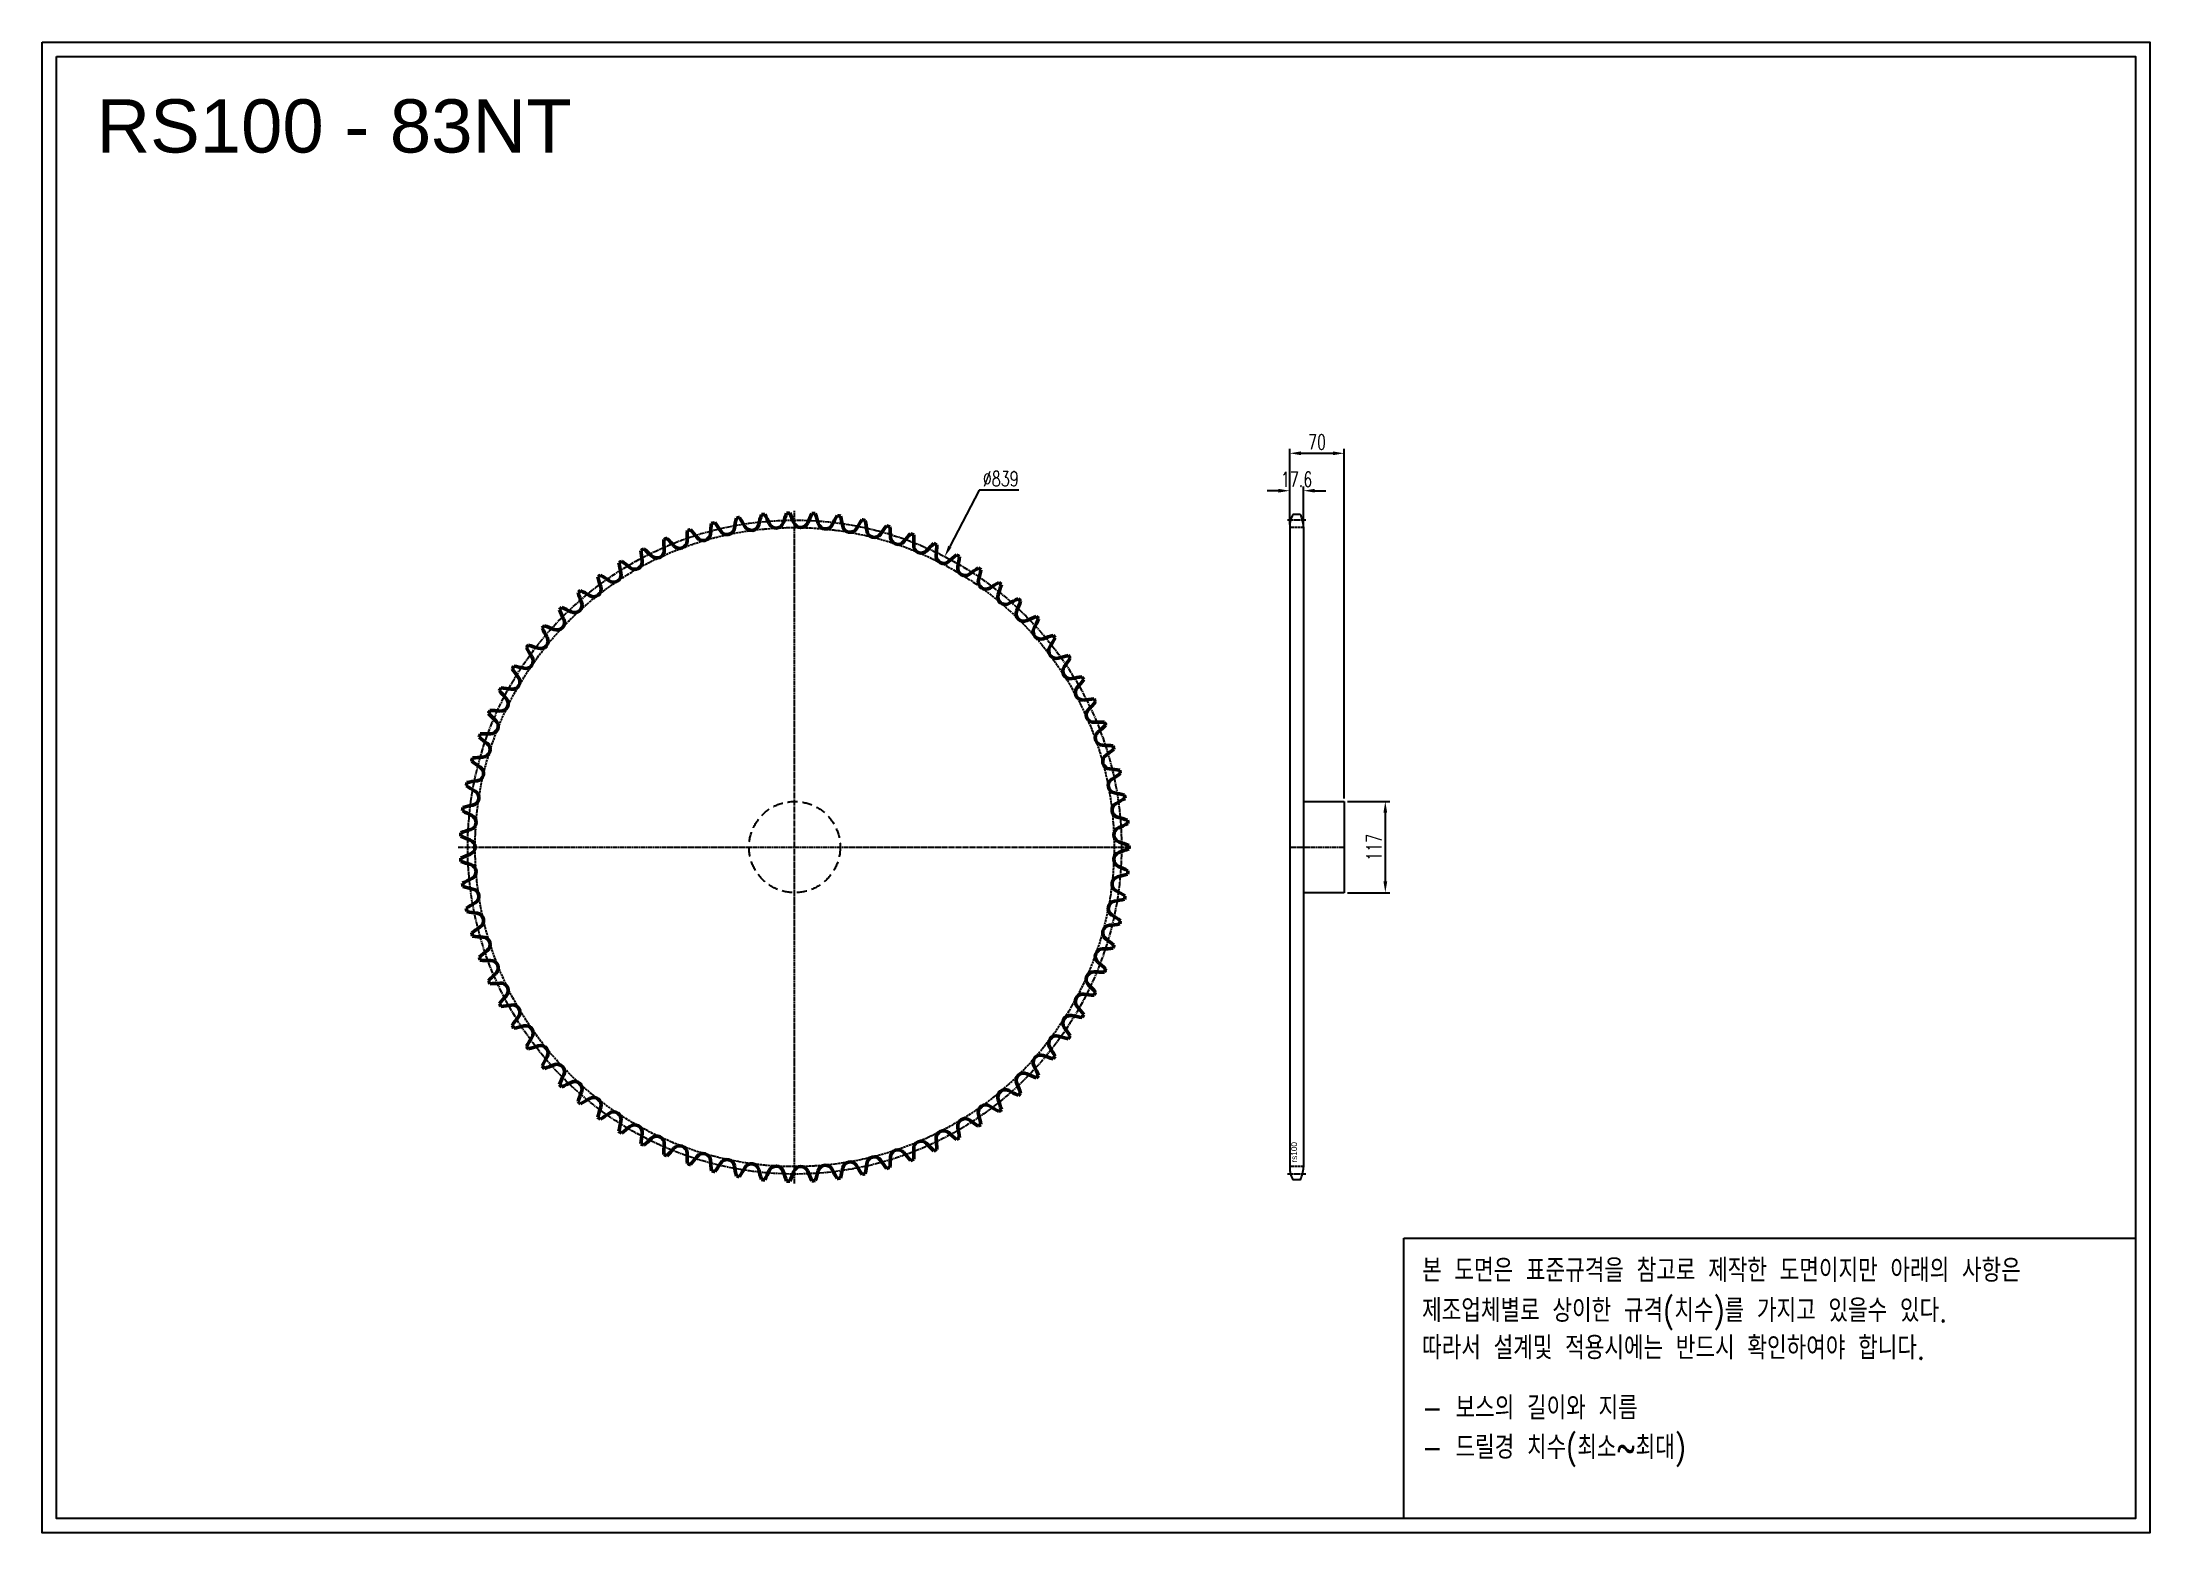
# Model space of a CAD drawing. Header units: millimetres. Extents: x -11271 to -8566, y 26557 to 28469.
import ezdxf

# ---------------------------------------------------------------- set-up
doc = ezdxf.new("R2010")
doc.units = ezdxf.units.MM
for name, pattern in [('AM_ISO02W050', [7.5, 6, -1.5]), ('AM_ISO02W050x2', [3.75, 3, -0.75]), ('AM_ISO08W050', [18, 12, -1.5, 3, -1.5]), ('AM_ISO08W050x2', [9, 6, -0.75, 1.5, -0.75]), ('HIDDEN', [9.525, 6.35, -3.175])]:
    doc.linetypes.add(name, pattern=pattern)
for name, color, linetype, lineweight in [('AM_0N', 7, 'Continuous', 50), ('AM_3N', 6, 'AM_ISO02W050', 25), ('AM_7', 4, 'AM_ISO08W050', 25), ('AM_7N', 4, 'AM_ISO08W050', 25)]:
    doc.layers.add(name, color=color, linetype=linetype, lineweight=lineweight)
doc.layers.add('HL', color=2, linetype='HIDDEN')
doc.layers.add('S-DIM', color=7, linetype='Continuous')
doc.styles.add('HAN', font='ROMANS.shx', dxfattribs={"width": 0.7, "bigfont": 'whgtxt.shx'})
doc.styles.add('HSG', font='SIMPLEX.shx', dxfattribs={"width": 0.7, "bigfont": 'HSG.shx'})
doc.styles.get("Standard").update_dxf_attribs({"font": 'arial.ttf'})
doc.dimstyles.new('APP32', dxfattribs={"dimscale": 8, "dimtxt": 2.4, "dimasz": 1.8, "dimexe": 0.7, "dimexo": 0.5, "dimgap": 0.6, "dimtad": 1, "dimtoh": 1, "dimdec": 1, "dimrnd": 0.01, "dimzin": 9, "dimdsep": 46, "dimtxsty": 'HSG', "dimcen": 0, "dimclrd": 1, "dimclre": 1, "dimclrt": 256, "dimazin": 2, "dimtp": 1, "dimtm": 1, "dimtfac": 0.5, "dimtdec": 1, "dimtofl": 0, "dimtmove": 0, "dimatfit": 3, "dimfxl": 0, "dimtvp": 1, "dimtolj": 2, "dimlwd": -1, "dimlwe": -1, "dimarcsym": 0})

# ---------------------------------------------------------------- blocks, each defined once
blk = doc.blocks.new('*D1')
at = {"layer": 'Defpoints', "color": 0, "transparency": 16777216}
for p in [(-9599.9, 27494.9), (-9599.9, 27377.9), (-9547.2, 27377.9)]:
    blk.add_point(p, dxfattribs=at)
at = {"layer": 'S-DIM', "color": 1, "transparency": 16777216}
for p, q in [((-9595.9, 27494.9), (-9541.6, 27494.9)), ((-9547.2, 27480.5), (-9547.2, 27392.3)), ((-9595.9, 27377.9), (-9541.6, 27377.9))]:
    blk.add_line(p, q, dxfattribs=at)
for points in [[(-9549.6, 27480.5), (-9544.8, 27480.5), (-9547.2, 27494.9)], [(-9549.6, 27392.3), (-9544.8, 27392.3), (-9547.2, 27377.9)]]:
    blk.add_solid(points, dxfattribs=at)
at = {"layer": 'S-DIM', "transparency": 16777216, "insert": (-9561.6, 27436), "char_height": 19.2, "attachment_point": 5, "rotation": 90, "style": 'HSG'}
blk.add_mtext('\\A2;117', dxfattribs=at)
blk = doc.blocks.new('*D2')
at = {"layer": 'Defpoints', "color": 0, "transparency": 16777216}
for p in [(-9652.3, 27893.7), (-9669.9, 27846.4), (-9652.3, 27846.4)]:
    blk.add_point(p, dxfattribs=at)
at = {"layer": 'S-DIM', "color": 1, "transparency": 16777216}
for p, q in [((-9684.3, 27893.7), (-9698.7, 27893.7)), ((-9669.9, 27850.4), (-9669.9, 27899.3)), ((-9652.3, 27850.4), (-9652.3, 27899.3)), ((-9637.9, 27893.7), (-9623.5, 27893.7))]:
    blk.add_line(p, q, dxfattribs=at)
for points in [[(-9684.3, 27896.1), (-9684.3, 27891.3), (-9669.9, 27893.7)], [(-9637.9, 27896.1), (-9637.9, 27891.3), (-9652.3, 27893.7)]]:
    blk.add_solid(points, dxfattribs=at)
at = {"layer": 'S-DIM', "transparency": 16777216, "insert": (-9661.1, 27908.1), "char_height": 19.2, "attachment_point": 5, "style": 'HSG'}
blk.add_mtext('\\A2;17.6', dxfattribs=at)
blk = doc.blocks.new('*D3')
at = {"layer": 'Defpoints', "color": 0, "transparency": 16777216}
for p in [(-9599.9, 27941.7), (-9669.9, 27846.4), (-9599.9, 27494.9)]:
    blk.add_point(p, dxfattribs=at)
at = {"layer": 'S-DIM', "color": 1, "transparency": 16777216}
for p, q in [((-9669.9, 27850.4), (-9669.9, 27947.3)), ((-9599.9, 27498.9), (-9599.9, 27947.3)), ((-9655.5, 27941.7), (-9614.3, 27941.7))]:
    blk.add_line(p, q, dxfattribs=at)
for points in [[(-9655.5, 27944.1), (-9655.5, 27939.3), (-9669.9, 27941.7)], [(-9614.3, 27944.1), (-9614.3, 27939.3), (-9599.9, 27941.7)]]:
    blk.add_solid(points, dxfattribs=at)
at = {"layer": 'S-DIM', "transparency": 16777216, "insert": (-9634.9, 27956.1), "char_height": 19.2, "attachment_point": 5, "style": 'HSG'}
blk.add_mtext('\\A2;70', dxfattribs=at)
blk = doc.blocks.new('notice1')
at = {"color": 4}
blk.add_lwpolyline([(-22142.12, 1735.9), (-22053.8, 1735.9), (-22053.8, 1702.07), (-22142.12, 1702.07)], close=True, dxfattribs=at)
at = {"color": 4, "style": 'HAN', "width": 0.8}
for s, p in [('본 도면은 표준규격을 참고로 제작한 도면이지만 아래의 사항은', (-22139.9, 1730.62)), ('제조업체별로 상이한 규격(치수)를 가지고 있을수 있다.', (-22139.9, 1725.78)), ('따라서 설계및 적용시에는 반드시 확인하여야 합니다.', (-22139.9, 1721.28)), ('- 보스의 길이와 지름', (-22139.9, 1714.03)), ('- 드릴경 치수(최소~최대)', (-22139.9, 1709.27))]:
    blk.add_text(s, height=2.7949, dxfattribs=at).set_placement(p)

msp = doc.modelspace()

# ---------------------------------------------------------------- linework, layer by layer
for p, q in [((-9656.29, 27863.19), (-9665.94, 27863.19)), ((-9669.92, 27847.29), (-9669.92, 27025.57)), ((-9652.32, 27847.29), (-9652.32, 27025.57)), ((-9652.32, 27494.93), (-9599.92, 27494.93)), ((-9599.92, 27494.93), (-9599.92, 27377.93)), ((-9599.92, 27377.93), (-9652.32, 27377.93)), ((-9656.29, 27009.67), (-9665.94, 27009.67))]:
    msp.add_line(p, q)
for points in [[(-11271.02, 28469.2), (-8566.02, 28469.2), (-8566.02, 26556.58), (-11271.02, 26556.58)], [(-11252.8, 28450.99), (-8584.24, 28450.99), (-8584.24, 26574.8), (-11252.8, 26574.8)]]:
    msp.add_lwpolyline(points, close=True)
for centre, start, end in [((-9636.12, 27847.29), 151.93881, 180), ((-9686.12, 27847.29), 0, 28.06119), ((-9636.12, 27025.57), 180, 208.06119), ((-9686.12, 27025.57), 331.93881, 0)]:
    msp.add_arc(centre, 33.8, start, end)
at = {"layer": 'AM_0N'}
for centre, radius, start, end in [((-10161.99, 27806.66), 194.31, 163.13021, 167.04819), ((-10305.31, 27436.43), 428.74, 95.13666, 95.70671), ((-10515.71, 27773.08), 194.31, 23.79518, 27.71316), ((-10134.4, 27794.76), 194.31, 158.79286, 162.71084), ((-10305.31, 27436.43), 428.74, 90.79931, 91.36936), ((-10489.65, 27788.03), 194.31, 19.45783, 23.37581), ((-10107.79, 27780.8), 194.31, 154.45551, 158.37349), ((-10305.31, 27436.43), 428.74, 86.46196, 87.03201), ((-10462.53, 27800.97), 194.31, 15.12048, 19.03846), ((-10082.31, 27764.88), 194.31, 150.11816, 154.03614), ((-10305.31, 27436.43), 428.74, 82.12461, 82.69466), ((-10249.03, 27829.42), 194.31, 176.14226, 180.06024), ((-10305.31, 27436.43), 428.74, 108.14871, 108.71876), ((-10586.11, 27717.06), 194.31, 36.80723, 40.72521), ((-10422.83, 27839.24), 9.62, 216.80723, 355.72289), ((-10219.47, 27824.04), 194.31, 171.80491, 175.72289), ((-10305.31, 27436.43), 428.74, 103.81136, 104.38141), ((-10564.08, 27737.5), 194.31, 32.46988, 36.38786), ((-10392.03, 27846.98), 9.62, 212.46988, 351.38554), ((-10190.4, 27816.43), 194.31, 167.46756, 171.38554), ((-10305.31, 27436.43), 428.74, 99.47401, 100.04406), ((-10540.57, 27756.21), 194.31, 28.13253, 32.05051), ((-10360.73, 27852.36), 9.62, 208.13253, 347.04819), ((-10329.12, 27855.36), 9.62, 203.79518, 342.71084), ((-10297.37, 27855.96), 9.62, 199.45783, 338.37349), ((-10265.66, 27854.16), 9.62, 195.12048, 334.03614), ((-10434.51, 27811.81), 194.31, 10.78313, 14.70111), ((-10234.18, 27849.97), 9.62, 190.78313, 329.6988), ((-10058.11, 27747.07), 194.31, 145.78081, 149.6988), ((-10305.31, 27436.43), 428.74, 77.78727, 78.35731), ((-10405.75, 27820.51), 194.31, 6.44578, 10.36376), ((-10203.11, 27843.4), 9.62, 186.44578, 325.36145), ((-10035.33, 27727.49), 194.31, 141.44347, 145.36145), ((-10305.31, 27436.43), 428.74, 73.44992, 74.01996), ((-10376.42, 27827.01), 194.31, 2.10843, 6.02641), ((-10014.09, 27706.24), 194.31, 137.10612, 141.0241), ((-10305.31, 27436.43), 428.74, 69.11257, 69.68261), ((-10346.67, 27831.27), 194.31, 357.77108, 1.68906), ((-10305.31, 27436.43), 428.74, 116.82341, 117.39346), ((-10308.95, 27833.41), 194.31, 184.81696, 188.73494), ((-10625.22, 27671.5), 194.31, 45.48193, 49.39991), ((-10482.24, 27816.91), 9.62, 225.48193, 4.39759), ((-10305.31, 27436.43), 428.74, 112.48606, 113.05611), ((-10278.91, 27832.55), 194.31, 180.47961, 184.39759), ((-10606.53, 27695.02), 194.31, 41.14458, 45.06256), ((-10452.96, 27829.2), 9.62, 221.14458, 0.06024), ((-10172.62, 27834.51), 9.62, 182.10843, 321.0241), ((-10142.9, 27823.33), 9.62, 177.77108, 316.68675), ((-9994.52, 27683.44), 194.31, 132.76877, 136.68675), ((-10305.31, 27436.43), 428.74, 64.77522, 65.34527), ((-10114.1, 27809.94), 9.62, 173.43373, 312.3494), ((-10316.7, 27833.26), 194.31, 353.43373, 357.35172), ((-9976.73, 27659.23), 194.31, 128.43142, 132.3494), ((-10305.31, 27436.43), 428.74, 60.43787, 61.00792), ((-10286.65, 27832.99), 194.31, 349.09639, 353.01437), ((-10305.31, 27436.43), 428.74, 125.49811, 126.06816), ((-10368.78, 27828.32), 194.31, 193.49166, 197.40964), ((-10657.02, 27620.56), 194.31, 54.15663, 58.07461), ((-10537.6, 27785.87), 9.62, 234.15663, 13.07229), ((-10305.31, 27436.43), 428.74, 121.16076, 121.73081), ((-10338.96, 27832), 194.31, 189.15431, 193.07229), ((-10642.09, 27646.63), 194.31, 49.81928, 53.73726), ((-10510.51, 27802.44), 9.62, 229.81928, 8.73494), ((-10086.4, 27794.41), 9.62, 169.09639, 308.01205), ((-9960.82, 27633.74), 194.31, 124.09407, 128.01205), ((-10305.31, 27436.43), 428.74, 56.10052, 56.67057), ((-10256.71, 27830.44), 194.31, 344.75904, 348.67702), ((-10305.31, 27436.43), 428.74, 129.83546, 130.40551), ((-10398.23, 27822.4), 194.31, 197.82901, 201.74699), ((-10669.94, 27593.44), 194.31, 58.49398, 62.41196), ((-10563.37, 27767.3), 9.62, 238.49398, 17.40964), ((-10059.96, 27776.83), 9.62, 164.75904, 303.6747), ((-9946.88, 27607.12), 194.31, 119.75672, 123.6747), ((-10034.91, 27757.3), 9.62, 160.42169, 299.33735), ((-10227.05, 27825.64), 194.31, 340.42169, 344.33967), ((-10305.31, 27436.43), 428.74, 51.76317, 52.33322), ((-9935, 27579.53), 194.31, 115.41937, 119.33735), ((-10305.31, 27436.43), 428.74, 47.42582, 47.99587), ((-10610.32, 27724.6), 9.62, 247.16867, 26.08434), ((-10305.31, 27436.43), 428.74, 134.17281, 134.74286), ((-10427.16, 27814.26), 194.31, 202.16636, 206.08434), ((-10680.77, 27565.41), 194.31, 62.83133, 66.74931), ((-10587.65, 27746.84), 9.62, 242.83133, 21.74699), ((-10011.42, 27735.93), 9.62, 156.08434, 295), ((-10197.84, 27818.6), 194.31, 336.08434, 340.00232), ((-9925.24, 27551.11), 194.31, 111.08202, 115), ((-10169.25, 27809.38), 194.31, 331.74699, 335.66497), ((-10305.31, 27436.43), 428.74, 43.08847, 43.65852), ((-10631.24, 27700.7), 9.62, 251.50602, 30.42169), ((-10305.31, 27436.43), 428.74, 138.51016, 139.0802), ((-10455.39, 27803.97), 194.31, 206.50371, 210.42169), ((-10689.45, 27536.64), 194.31, 67.16867, 71.08666), ((-9989.61, 27712.85), 9.62, 151.74699, 290.66265), ((-9917.65, 27522.04), 194.31, 106.74467, 110.66265), ((-10141.43, 27798.02), 194.31, 327.40964, 331.32762), ((-10305.31, 27436.43), 428.74, 38.75112, 39.32117), ((-10650.29, 27675.3), 9.62, 255.84337, 34.75904), ((-10305.31, 27436.43), 428.74, 142.84751, 143.41755), ((-10482.75, 27791.56), 194.31, 210.84106, 214.75904), ((-10695.93, 27507.31), 194.31, 71.50602, 75.424), ((-9969.61, 27688.18), 9.62, 147.40964, 286.3253), ((-9912.29, 27492.47), 194.31, 102.40732, 106.3253), ((-10114.55, 27784.59), 194.31, 323.07229, 326.99027), ((-10305.31, 27436.43), 428.74, 34.41377, 34.98382), ((-10667.37, 27648.52), 9.62, 260.18072, 39.09639), ((-10305.31, 27436.43), 428.74, 147.18486, 147.7549), ((-10509.1, 27777.13), 194.31, 215.17841, 219.09639), ((-10700.17, 27477.56), 194.31, 75.84337, 79.76135), ((-9951.53, 27662.07), 9.62, 143.07229, 281.98795), ((-9909.18, 27462.59), 194.31, 98.06997, 101.98795), ((-10088.77, 27769.17), 194.31, 318.73494, 322.65292), ((-10305.31, 27436.43), 428.74, 30.07642, 30.64647), ((-10305.31, 27436.43), 428.74, 151.5222, 152.09225), ((-10534.28, 27760.74), 194.31, 219.51575, 223.43373), ((-10682.37, 27620.53), 9.62, 264.51807, 43.43373), ((-10702.15, 27447.58), 194.31, 80.18072, 84.0987), ((-9935.48, 27634.67), 9.62, 138.73494, 277.6506), ((-9908.33, 27432.56), 194.31, 93.73262, 97.6506), ((-10064.22, 27751.84), 194.31, 314.39759, 318.31557), ((-10305.31, 27436.43), 428.74, 25.73907, 26.30912), ((-10305.31, 27436.43), 428.74, 155.85955, 156.4296), ((-10558.16, 27742.49), 194.31, 223.8531, 227.77108), ((-10701.85, 27417.54), 194.31, 84.51807, 88.43605), ((-10695.22, 27591.49), 9.62, 268.85542, 47.77108), ((-9921.55, 27606.13), 9.62, 134.39759, 273.31325), ((-9909.76, 27402.54), 194.31, 89.39527, 93.31325), ((-10041.06, 27732.71), 194.31, 310.06024, 313.97822), ((-10305.31, 27436.43), 428.74, 21.40172, 21.97177), ((-10305.31, 27436.43), 428.74, 160.1969, 160.76695), ((-10580.58, 27722.49), 194.31, 228.19045, 232.10843), ((-10699.29, 27387.6), 194.31, 88.85542, 92.7734), ((-10705.83, 27561.56), 9.62, 273.19277, 52.10843), ((-9909.81, 27576.62), 9.62, 130.06024, 268.9759), ((-9913.46, 27372.73), 194.31, 85.05792, 88.9759), ((-10305.31, 27436.43), 428.74, 17.06437, 17.63442), ((-10305.31, 27436.43), 428.74, 164.53425, 165.1043), ((-10601.42, 27700.86), 194.31, 232.5278, 236.44578), ((-10694.47, 27357.94), 194.31, 93.19277, 97.11075), ((-10714.14, 27530.91), 9.62, 277.53012, 56.44578), ((-9900.34, 27546.31), 9.62, 125.72289, 264.63855), ((-10019.41, 27711.87), 194.31, 305.72289, 309.64087), ((-10305.31, 27436.43), 428.74, 168.8716, 169.44165), ((-10620.57, 27677.7), 194.31, 236.86515, 240.78313), ((-10687.42, 27328.74), 194.31, 97.53012, 101.4481), ((-9893.19, 27515.37), 9.62, 121.38554, 260.3012), ((-9919.4, 27343.27), 194.31, 80.72057, 84.63855), ((-9999.4, 27689.46), 194.31, 301.38554, 305.30352), ((-10305.31, 27436.43), 428.74, 12.72702, 13.29707), ((-10305.31, 27436.43), 428.74, 173.20895, 173.779), ((-10637.92, 27653.17), 194.31, 241.2025, 245.12048), ((-10678.18, 27300.15), 194.31, 101.86747, 105.78545), ((-10720.12, 27499.72), 9.62, 281.86747, 60.78313), ((-9888.4, 27483.98), 9.62, 117.04819, 255.96386), ((-9927.55, 27314.35), 194.31, 76.38322, 80.3012), ((-9981.14, 27665.6), 194.31, 297.04819, 300.96617), ((-10305.31, 27436.43), 428.74, 8.38967, 8.95972), ((-10666.8, 27272.34), 194.31, 106.20482, 110.1228), ((-10723.71, 27468.16), 9.62, 286.20482, 65.12048), ((-9886, 27452.31), 9.62, 112.71084, 251.62651), ((-9937.86, 27286.13), 194.31, 72.04587, 75.96386), ((-9964.73, 27640.43), 194.31, 292.71084, 296.62882), ((-10305.31, 27436.43), 428.74, 4.05233, 4.62237), ((-10305.31, 27436.43), 428.74, 177.5463, 178.11635), ((-10653.36, 27627.39), 194.31, 245.53985, 249.45783), ((-10724.92, 27436.43), 9.62, 290.54217, 69.45783), ((-9886, 27420.55), 9.62, 108.37349, 247.28916), ((-9950.28, 27258.77), 194.31, 67.70853, 71.62651), ((-9950.28, 27614.09), 194.31, 288.37349, 292.29147), ((-10305.31, 27436.43), 428.74, 359.71498, 0.28502), ((-10653.36, 27245.47), 194.31, 110.54217, 114.46015), ((-10305.31, 27436.43), 428.74, 181.88365, 182.4537), ((-10666.8, 27600.52), 194.31, 249.8772, 253.79518), ((-10723.71, 27404.7), 9.62, 294.87952, 73.79518), ((-9937.86, 27586.73), 194.31, 284.03614, 287.95413), ((-9964.73, 27232.43), 194.31, 63.37118, 67.28916), ((-10305.31, 27436.43), 428.74, 355.37763, 355.94767), ((-10637.92, 27219.69), 194.31, 114.87952, 118.7975), ((-10305.31, 27436.43), 428.74, 186.221, 186.79105), ((-10678.18, 27572.71), 194.31, 254.21455, 258.13253), ((-10720.12, 27373.14), 9.62, 299.21687, 78.13253), ((-9888.4, 27388.89), 9.62, 104.03614, 242.95181), ((-9981.14, 27207.26), 194.31, 59.03383, 62.95181), ((-10620.57, 27195.16), 194.31, 119.21687, 123.13485), ((-10305.31, 27436.43), 428.74, 190.55835, 191.1284), ((-10687.42, 27544.12), 194.31, 258.5519, 262.46988), ((-10714.14, 27341.95), 9.62, 303.55422, 82.46988), ((-9893.19, 27357.49), 9.62, 99.6988, 238.61446), ((-9999.4, 27183.4), 194.31, 54.69648, 58.61446), ((-9927.55, 27558.51), 194.31, 279.6988, 283.61678), ((-10305.31, 27436.43), 428.74, 351.04028, 351.61033), ((-10601.42, 27172.01), 194.31, 123.55422, 127.4722), ((-10305.31, 27436.43), 428.74, 194.8957, 195.46575), ((-10694.47, 27514.92), 194.31, 262.88925, 266.80723), ((-10705.83, 27311.3), 9.62, 307.89157, 86.80723), ((-9900.34, 27326.55), 9.62, 95.36145, 234.27711), ((-9919.4, 27529.59), 194.31, 275.36145, 279.27943), ((-10305.31, 27436.43), 428.74, 346.70293, 347.27298), ((-10580.58, 27150.37), 194.31, 127.89157, 131.80955), ((-10305.31, 27436.43), 428.74, 199.23305, 199.8031), ((-9909.81, 27296.24), 9.62, 91.0241, 229.93976), ((-9913.46, 27500.14), 194.31, 271.0241, 274.94208), ((-10019.41, 27160.99), 194.31, 50.35913, 54.27711), ((-10305.31, 27436.43), 428.74, 342.36558, 342.93563), ((-10699.29, 27485.26), 194.31, 267.2266, 271.14458), ((-10558.16, 27130.37), 194.31, 132.22892, 136.1469), ((-10695.22, 27281.37), 9.62, 312.22892, 91.14458), ((-9921.55, 27266.73), 9.62, 86.68675, 225.60241), ((-9909.76, 27470.32), 194.31, 266.68675, 270.60473), ((-10041.06, 27140.16), 194.31, 46.02178, 49.93976), ((-10305.31, 27436.43), 428.74, 338.02823, 338.59828), ((-10305.31, 27436.43), 428.74, 203.5704, 204.14045), ((-10701.85, 27455.33), 194.31, 271.56395, 275.48193), ((-10534.28, 27112.12), 194.31, 136.56627, 140.48425), ((-10682.37, 27252.33), 9.62, 316.56627, 95.48193), ((-9935.48, 27238.19), 9.62, 82.3494, 221.26506), ((-9908.33, 27440.31), 194.31, 262.3494, 266.26738), ((-10064.22, 27121.02), 194.31, 41.68443, 45.60241), ((-10305.31, 27436.43), 428.74, 333.69088, 334.26093), ((-10305.31, 27436.43), 428.74, 207.90775, 208.4778), ((-10702.15, 27425.28), 194.31, 275.9013, 279.81928), ((-10667.37, 27224.34), 9.62, 320.90361, 99.81928), ((-10509.1, 27095.73), 194.31, 140.90361, 144.82159), ((-9951.53, 27210.79), 9.62, 78.01205, 216.92771), ((-9909.18, 27410.27), 194.31, 258.01205, 261.93003), ((-10088.77, 27103.69), 194.31, 37.34708, 41.26506), ((-10305.31, 27436.43), 428.74, 329.35353, 329.92358), ((-10305.31, 27436.43), 428.74, 212.2451, 212.81514), ((-10700.17, 27395.3), 194.31, 280.23865, 284.15663), ((-10650.29, 27197.56), 9.62, 325.24096, 104.15663), ((-10482.75, 27081.3), 194.31, 145.24096, 149.15894), ((-9969.61, 27184.68), 9.62, 73.6747, 212.59036), ((-9912.29, 27380.39), 194.31, 253.6747, 257.59268), ((-10114.55, 27088.27), 194.31, 33.00973, 36.92771), ((-10305.31, 27436.43), 428.74, 325.01618, 325.58623), ((-10305.31, 27436.43), 428.74, 216.58245, 217.15249), ((-10695.93, 27365.56), 194.31, 284.576, 288.49398), ((-10631.24, 27172.16), 9.62, 329.57831, 108.49398), ((-10455.39, 27068.89), 194.31, 149.57831, 153.49629), ((-9989.61, 27160.01), 9.62, 69.33735, 208.25301), ((-9917.65, 27350.82), 194.31, 249.33735, 253.25533), ((-10141.43, 27074.84), 194.31, 28.67238, 32.59036), ((-10305.31, 27436.43), 428.74, 320.67883, 321.24888), ((-10305.31, 27436.43), 428.74, 220.9198, 221.48984), ((-10689.45, 27336.22), 194.31, 288.91334, 292.83133), ((-10610.32, 27148.26), 9.62, 333.91566, 112.83133), ((-10427.16, 27058.6), 194.31, 153.91566, 157.83364), ((-10305.31, 27436.43), 428.74, 225.25714, 225.82719), ((-10680.77, 27307.45), 194.31, 293.25069, 297.16867), ((-10587.65, 27126.02), 9.62, 338.25301, 117.16867), ((-10011.42, 27136.93), 9.62, 65, 203.91566), ((-10197.84, 27054.26), 194.31, 19.99768, 23.91566), ((-9925.24, 27321.75), 194.31, 245, 248.91798), ((-10169.25, 27063.48), 194.31, 24.33503, 28.25301), ((-10305.31, 27436.43), 428.74, 316.34148, 316.91153), ((-10398.23, 27050.46), 194.31, 158.25301, 162.17099), ((-10305.31, 27436.43), 428.74, 229.59449, 230.16454), ((-10669.94, 27279.43), 194.31, 297.58804, 301.50602), ((-10563.37, 27105.56), 9.62, 342.59036, 121.50602), ((-10059.96, 27096.03), 9.62, 56.3253, 195.24096), ((-10034.91, 27115.56), 9.62, 60.66265, 199.57831), ((-10227.05, 27047.22), 194.31, 15.66033, 19.57831), ((-9935, 27293.34), 194.31, 240.66265, 244.58063), ((-10305.31, 27436.43), 428.74, 312.00413, 312.57418), ((-10368.78, 27044.54), 194.31, 162.59036, 166.50834), ((-10305.31, 27436.43), 428.74, 233.93184, 234.50189), ((-10657.02, 27252.3), 194.31, 301.92539, 305.84337), ((-10537.6, 27086.99), 9.62, 346.92771, 125.84337), ((-10338.96, 27040.86), 194.31, 166.92771, 170.84569), ((-10642.09, 27226.23), 194.31, 306.26274, 310.18072), ((-10510.51, 27070.42), 9.62, 351.26506, 130.18072), ((-10086.4, 27078.45), 9.62, 51.98795, 190.90361), ((-9960.82, 27239.12), 194.31, 231.98795, 235.90593), ((-10305.31, 27436.43), 428.74, 303.32943, 303.89948), ((-10256.71, 27042.42), 194.31, 11.32298, 15.24096), ((-9946.88, 27265.74), 194.31, 236.3253, 240.24328), ((-10305.31, 27436.43), 428.74, 307.66678, 308.23683), ((-10305.31, 27436.43), 428.74, 238.26919, 238.83924), ((-10308.95, 27039.45), 194.31, 171.26506, 175.18304), ((-10305.31, 27436.43), 428.74, 242.60654, 243.17659), ((-10625.22, 27201.36), 194.31, 310.60009, 314.51807), ((-10482.24, 27055.95), 9.62, 355.60241, 134.51807), ((-10278.91, 27040.31), 194.31, 175.60241, 179.52039), ((-10606.53, 27177.84), 194.31, 314.93744, 318.85542), ((-10452.96, 27043.66), 9.62, 359.93976, 138.85542), ((-10142.9, 27049.53), 9.62, 43.31325, 182.22892), ((-9994.52, 27189.42), 194.31, 223.31325, 227.23123), ((-10114.1, 27062.92), 9.62, 47.6506, 186.56627), ((-10316.7, 27039.6), 194.31, 2.64828, 6.56627), ((-9976.73, 27213.63), 194.31, 227.6506, 231.56858), ((-10305.31, 27436.43), 428.74, 298.99208, 299.56213), ((-10286.65, 27039.87), 194.31, 6.98563, 10.90361), ((-10305.31, 27436.43), 428.74, 246.94389, 247.51394), ((-10249.03, 27043.44), 194.31, 179.93976, 183.85774), ((-10305.31, 27436.43), 428.74, 251.28124, 251.85129), ((-10586.11, 27155.8), 194.31, 319.27479, 323.19277), ((-10422.83, 27033.62), 9.62, 4.27711, 143.19277), ((-10219.47, 27048.83), 194.31, 184.27711, 188.19509), ((-10564.08, 27135.36), 194.31, 323.61214, 327.53012), ((-10392.03, 27025.88), 9.62, 8.61446, 147.53012), ((-10190.4, 27056.43), 194.31, 188.61446, 192.53244), ((-10540.57, 27116.65), 194.31, 327.94949, 331.86747), ((-10360.73, 27020.5), 9.62, 12.95181, 151.86747), ((-10329.12, 27017.5), 9.62, 17.28916, 156.20482), ((-10297.37, 27016.9), 9.62, 21.62651, 160.54217), ((-10265.66, 27018.7), 9.62, 25.96386, 164.87952), ((-10082.31, 27107.98), 194.31, 205.96386, 209.88184), ((-10434.51, 27061.05), 194.31, 345.29889, 349.21687), ((-10234.18, 27022.89), 9.62, 30.3012, 169.21687), ((-10058.11, 27125.79), 194.31, 210.3012, 214.21919), ((-10405.75, 27052.35), 194.31, 349.63624, 353.55422), ((-10203.11, 27029.46), 9.62, 34.63855, 173.55422), ((-10035.33, 27145.37), 194.31, 214.63855, 218.55653), ((-10305.31, 27436.43), 428.74, 285.98004, 286.55008), ((-10376.42, 27045.85), 194.31, 353.97359, 357.89157), ((-10172.62, 27038.35), 9.62, 38.9759, 177.89157), ((-10014.09, 27166.62), 194.31, 218.9759, 222.89388), ((-10305.31, 27436.43), 428.74, 290.31739, 290.88743), ((-10346.67, 27041.6), 194.31, 358.31094, 2.22892), ((-10305.31, 27436.43), 428.74, 294.65473, 295.22478), ((-10305.31, 27436.43), 428.74, 255.61859, 256.18864), ((-10305.31, 27436.43), 428.74, 259.95594, 260.52599), ((-10161.99, 27066.21), 194.31, 192.95181, 196.86979), ((-10305.31, 27436.43), 428.74, 264.29329, 264.86334), ((-10515.71, 27099.78), 194.31, 332.28684, 336.20482), ((-10134.4, 27078.1), 194.31, 197.28916, 201.20714), ((-10305.31, 27436.43), 428.74, 268.63064, 269.20069), ((-10489.65, 27084.83), 194.31, 336.62419, 340.54217), ((-10107.79, 27092.06), 194.31, 201.62651, 205.54449), ((-10305.31, 27436.43), 428.74, 272.96799, 273.53804), ((-10462.53, 27071.89), 194.31, 340.96154, 344.87952), ((-10305.31, 27436.43), 428.74, 277.30534, 277.87539), ((-10305.31, 27436.43), 428.74, 281.64269, 282.21273)]:
    msp.add_arc(centre, radius, start, end, dxfattribs=at)
at = {"layer": 'AM_3N', "linetype": 'AM_ISO02W050x2'}
for p, q in [((-9652.32, 27846.42), (-9669.92, 27846.42)), ((-9652.32, 27026.44), (-9669.92, 27026.44))]:
    msp.add_line(p, q, dxfattribs=at)
msp.add_circle((-10305.31, 27436.43), 409.99, dxfattribs=at)
at = {"layer": 'AM_7', "linetype": 'AM_ISO08W050x2'}
for p, q in [((-9649.32, 27855.94), (-9672.92, 27855.94)), ((-9669.92, 27436.43), (-9599.92, 27436.43)), ((-9649.32, 27016.92), (-9672.92, 27016.92))]:
    msp.add_line(p, q, dxfattribs=at)
msp.add_circle((-10305.31, 27436.43), 419.51, dxfattribs=at)
at = {"layer": 'AM_7N', "linetype": 'AM_ISO08W050x2'}
for p, q in [((-10305.31, 27004.69), (-10305.31, 27868.17)), ((-10737.05, 27436.43), (-9873.57, 27436.43))]:
    msp.add_line(p, q, dxfattribs=at)
at = {"layer": 'HL', "ltscale": 2}
msp.add_circle((-10305.31, 27436.43), 58.5, dxfattribs=at)
at = {"layer": 'S-DIM', "color": 1}
for p, q in [((-10068.58, 27894.56), (-10106.11, 27821.92)), ((-10017.7, 27894.56), (-10068.58, 27894.56))]:
    msp.add_line(p, q, dxfattribs=at)
msp.add_solid([(-10108.25, 27823.02), (-10103.98, 27820.82), (-10112.72, 27809.13)], dxfattribs=at)

# ---------------------------------------------------------------- block references
at = {"xscale": 10.63564472053923, "yscale": 10.63564472053923, "zscale": 10.63564472053923}
msp.add_blockref('notice1', (225972.11, 8472.21), dxfattribs=at)

# ---------------------------------------------------------------- texts
msp.add_text('RS100 - 83NT', height=68.308).set_placement((-11201.35, 28327.57))
at = {"insert": (-9668.09, 27031.57), "char_height": 7.56, "width": 32.5046, "attachment_point": 1, "rotation": 90}
msp.add_mtext('rs100', dxfattribs=at)
at = {"layer": 'S-DIM', "insert": (-10040.74, 27908.96), "char_height": 19.2, "attachment_point": 5, "style": 'HSG'}
msp.add_mtext('\\A2;∅839', dxfattribs=at)

# ---------------------------------------------------------------- dimensions: what is measured, and where the dimension line sits
at = {"layer": 'S-DIM'}
dim = msp.add_linear_dim(base=(-9599.92, 27941.74), p1=(-9669.92, 27846.42), p2=(-9599.92, 27494.93), dimstyle='APP32', dxfattribs=at)
dim.commit()
dim.dimension.update_dxf_attribs({"geometry": '*D3', "text_midpoint": (-9634.92, 27956.14)})
dim = msp.add_linear_dim(base=(-9652.32, 27893.74), p1=(-9669.92, 27846.42), p2=(-9652.32, 27846.42), dimstyle='APP32', dxfattribs=at)
dim.commit()
dim.dimension.update_dxf_attribs({"geometry": '*D2', "text_midpoint": (-9661.12, 27893.74), "dimtype": 128})
dim = msp.add_linear_dim(base=(-9547.18, 27377.93), p1=(-9599.92, 27494.93), p2=(-9599.92, 27377.93), angle=90, dimstyle='APP32', dxfattribs=at)
dim.commit()
dim.dimension.update_dxf_attribs({"geometry": '*D1', "text_midpoint": (-9547.18, 27436.02), "dimtype": 128})

doc.saveas('drawing.dxf')
